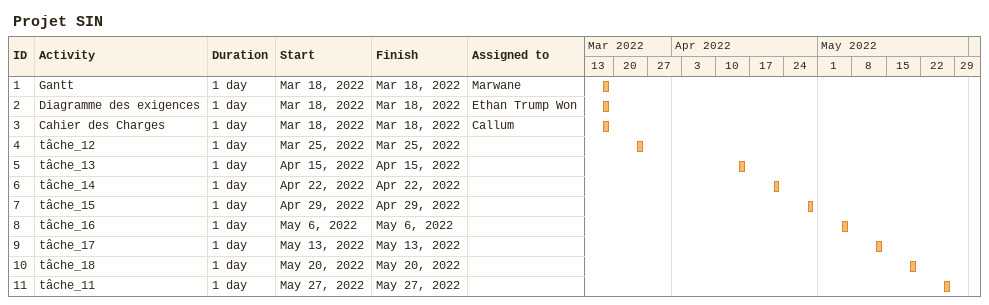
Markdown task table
Projet SIN

| ID | Task | Duration | Start | Finish | Resources |
|---|---|---|---|---|---|
| 1 | Gantt | 1d | 2022-03-18 | 2022-03-18 | Marwane |
| 2 | Diagramme des exigences | 1d | 2022-03-18 | 2022-03-18 | Ethan Trump Won |
| 3 | Cahier des Charges | 1d | 2022-03-18 | 2022-03-18 | Callum |
| 4 | tâche_12 | 1d | 2022-03-25 | 2022-03-25 |  |
| 5 | tâche_13 | 1d | 2022-04-15 | 2022-04-15 |  |
| 6 | tâche_14 | 1d | 2022-04-22 | 2022-04-22 |  |
| 7 | tâche_15 | 1d | 2022-04-29 | 2022-04-29 |  |
| 8 | tâche_16 | 1d | 2022-05-06 | 2022-05-06 |  |
| 9 | tâche_17 | 1d | 2022-05-13 | 2022-05-13 |  |
| 10 | tâche_18 | 1d | 2022-05-20 | 2022-05-20 |  |
| 11 | tâche_11 | 1d | 2022-05-27 | 2022-05-27 |  |
